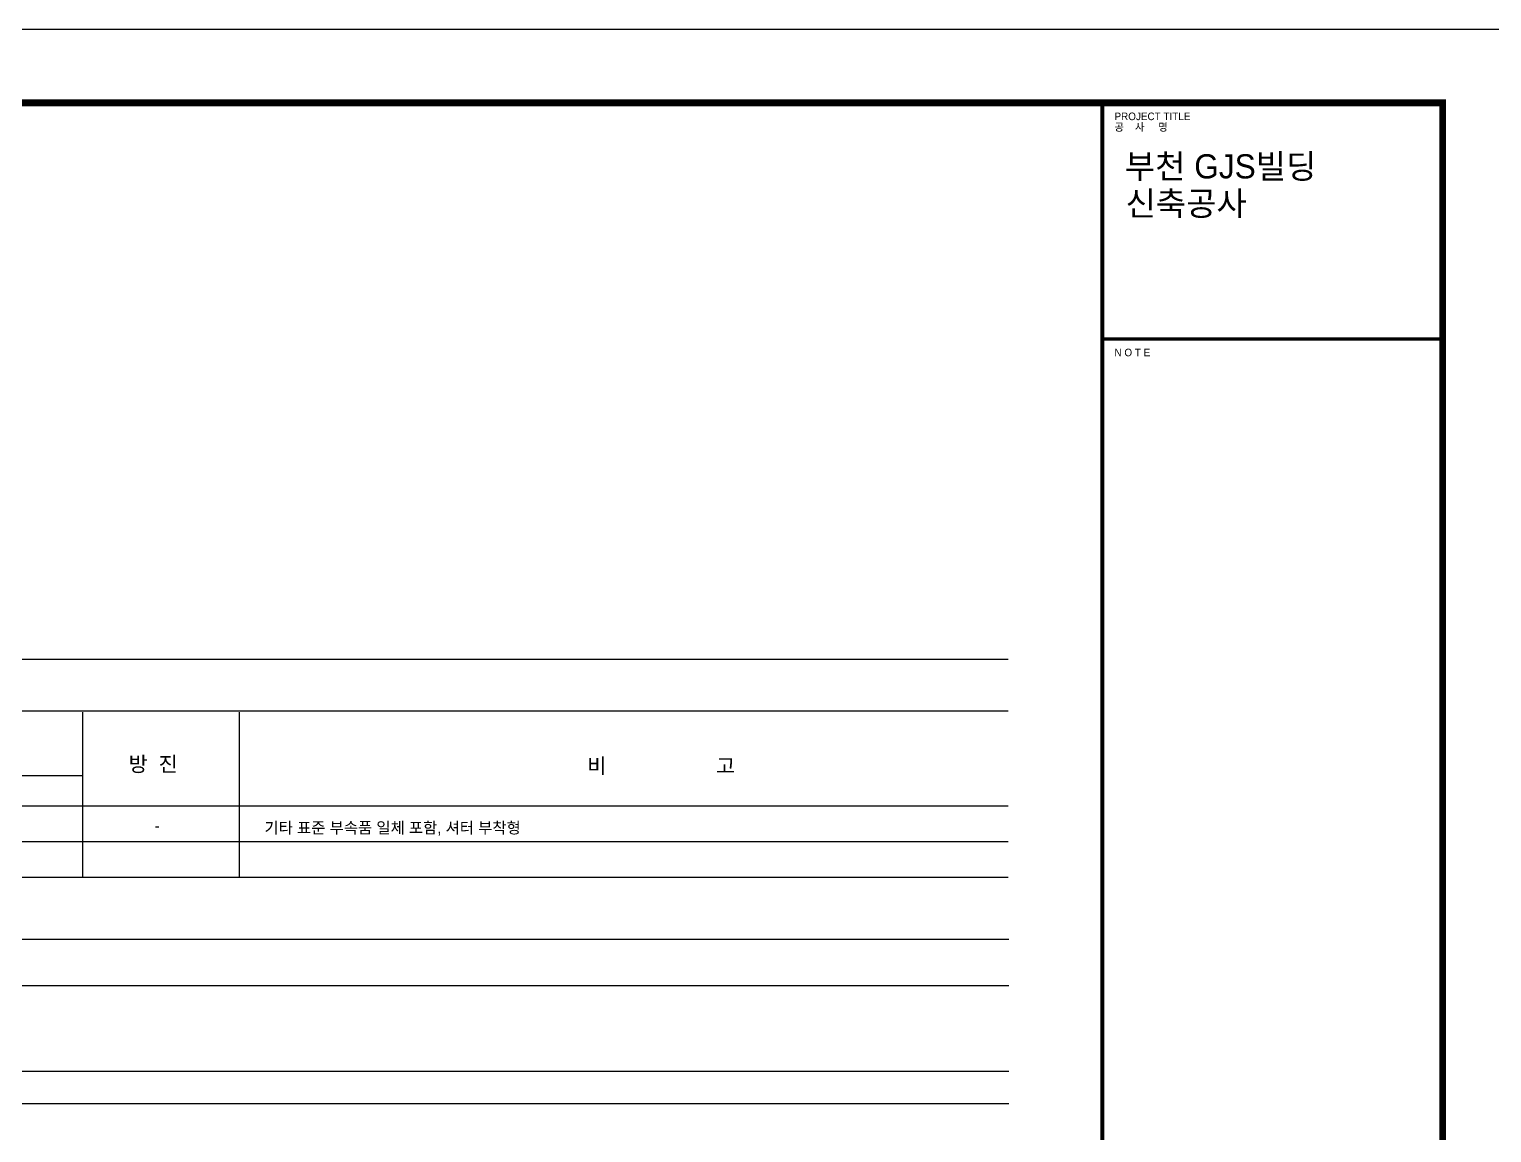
# Model space of a CAD drawing. Header units: millimetres. Extents: x 83956 to 461956, y 36707 to 125807.
# Drawn here: x 180006 to 209048, y 103881 to 125807 of the extents above; entities that cross this region are included whole.
import ezdxf

# ---------------------------------------------------------------- set-up
doc = ezdxf.new("R2010")
doc.units = ezdxf.units.MM
doc.header["$LTSCALE"] = 100
doc.header["$MEASUREMENT"] = 0
doc.layers.get('0').update_dxf_attribs({"linetype": 'CONTINUOUS'})
doc.layers.get('Defpoints').update_dxf_attribs({"linetype": 'CONTINUOUS'})
for name, color, linetype in [('ETC', 6, 'CONTINUOUS'), ('FORM', 8, 'CONTINUOUS'), ('M-3600-1$0$pipe', 3, 'CONTINUOUS'), ('TEX', 3, 'CONTINUOUS')]:
    doc.layers.add(name, color=color, linetype=linetype)
doc.styles.add('HY울릉도L', font='HYWULM.TTF')
doc.styles.add('M-3600-1$0$M-3134$0$HY', font='H2WULL.TTF')
doc.styles.add('TITLE', font='Gulim.ttf')

# ---------------------------------------------------------------- blocks, each defined once
blk = doc.blocks.new('PMC-FORMV')
at = {"layer": 'Defpoints'}
blk.add_lwpolyline([(0, 0), (0, 29700), (42000, 29700), (42000, 0)], close=True, dxfattribs=at)
at = {"layer": 'FORM', "const_width": 90.2}
blk.add_lwpolyline([(1544, 975), (1544, 28725), (40744, 28725), (40744, 975)], close=True, dxfattribs=at)
at = {"layer": 'FORM'}
for points, const_width in [([(36240, 975), (36240, 28725)], 50.1), ([(36240, 25597), (40744, 25597)], 40.1)]:
    blk.add_lwpolyline(points, dxfattribs=dict(at, const_width=const_width))
at = {"layer": 'FORM', "style": 'TITLE'}
for s, height, p in [('공    사     명', 100.27, (36400, 28354)), ('PROJECT TITLE', 100.27, (36400, 28496)), ('N O T E', 100.3, (36400, 25368))]:
    blk.add_text(s, height=height, dxfattribs=at).set_placement(p)

msp = doc.modelspace()

# ---------------------------------------------------------------- linework, layer by layer
at = {"color": 4}
for p, q in [((150878, 107729), (199459, 107729)), ((150878, 106807), (199459, 106807)), ((150878, 105104), (199459, 105104))]:
    msp.add_line(p, q, dxfattribs=at)
at = {"layer": 'ETC', "color": 4, "linetype": 'Continuous'}
msp.add_line((150878, 104464), (199459, 104464), dxfattribs=at)
at = {"layer": 'M-3600-1$0$pipe', "color": 4}
for p, q in [((199445, 113283), (150865, 113283)), ((199445, 112259), (150865, 112259)), ((199445, 110369), (150865, 110369)), ((199445, 108951), (150865, 108951))]:
    msp.add_line(p, q, dxfattribs=at)
at = {"layer": 'M-3600-1$0$pipe', "color": 1}
for p, q in [((181068, 108951), (181068, 112238)), ((184184, 108951), (184184, 112238)), ((168090, 110978), (181068, 110978))]:
    msp.add_line(p, q, dxfattribs=at)
at = {"layer": 'M-3600-1$0$pipe', "color": 1, "linetype": 'Continuous'}
msp.add_line((199445, 109660), (150865, 109660), dxfattribs=at)

# ---------------------------------------------------------------- block references
at = {"layer": 'FORM', "xscale": 1.5, "yscale": 1.5, "zscale": 1.5}
msp.add_blockref('PMC-FORMV', (146956, 81257), dxfattribs=at)

# ---------------------------------------------------------------- texts
at = {"layer": 'M-3600-1$0$pipe', "color": 3, "style": 'M-3600-1$0$M-3134$0$HY'}
for s, p in [('방  진', (181981, 111057)), ('비                    고', (191088, 111022))]:
    msp.add_text(s, height=300, dxfattribs=at).set_placement(p)
at = {"layer": 'M-3600-1$0$pipe', "color": 2, "style": 'M-3600-1$0$M-3134$0$HY'}
for s, p in [('  기타 표준 부속품 일체 포함, 셔터 부착형', (184513, 109829)), ('-', (182497, 109870))]:
    msp.add_text(s, height=225, dxfattribs=at).set_placement(p)
at = {"layer": 'TEX', "color": 2, "style": 'HY울릉도L'}
for s, p in [('부천 GJS빌딩', (201761, 122843)), ('신축공사', (201775, 122105))]:
    msp.add_text(s, height=480, dxfattribs=at).set_placement(p)

doc.saveas('drawing.dxf')
